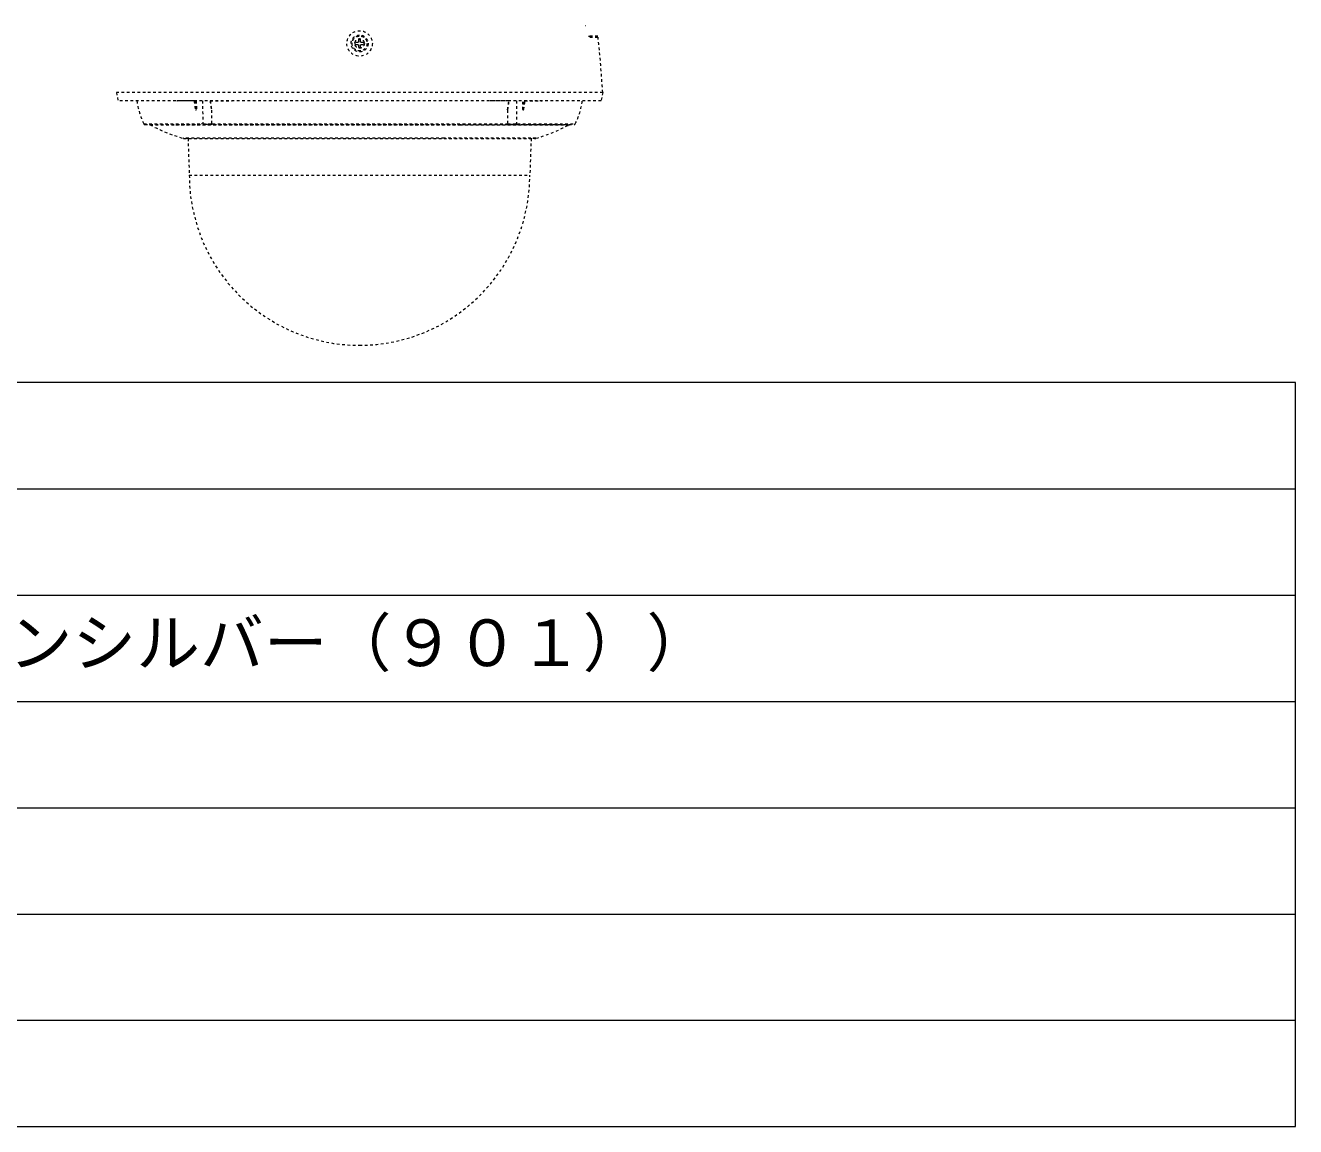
# Model space of a CAD drawing. Units: millimetres, scale not verified. Extents: x -63 to 62, y -56 to 57.
# Drawn here: x 2.8 to 62.5, y -56.5 to -4.7 of the extents above; entities that cross this region are included whole.
import ezdxf
from ezdxf.enums import TextEntityAlignment as Align

# ---------------------------------------------------------------- set-up
doc = ezdxf.new("R2010")
doc.units = ezdxf.units.MM
doc.header["$LTSCALE"] = 0.125
doc.linetypes.add('USER1', pattern=[4, 1, -1, 1, -1])
doc.layers.add('0-2_WAKU', color=1, linetype='Continuous', lineweight=18)
doc.layers.add('0-4_GAIKEI', color=1, linetype='Continuous', lineweight=18)
doc.layers.add('0-3_MOJI1', color=7, linetype='Continuous')
doc.styles.add('ＭＳ ゴシック', font='')
doc.styles.get('ＭＳ ゴシック').set_extended_font_data('MS Gothic')

msp = doc.modelspace()

# ---------------------------------------------------------------- linework, layer by layer
at = {"layer": '0-2_WAKU', "color": 4}
for p, q in [((62.4808, -21.4877), (-62.5192, -21.4877)), ((62.4808, -56.4877), (62.4808, -21.4877)), ((-62.5192, -56.4877), (62.4808, -56.4877))]:
    msp.add_line(p, q, dxfattribs=at)
at = {"layer": '0-2_WAKU'}
for p, q in [((-62.5192, -26.4877), (62.4808, -26.4877)), ((-62.5192, -31.4877), (62.4808, -31.4877)), ((-62.5192, -36.4877), (62.4808, -36.4877)), ((-62.5192, -41.4877), (62.4808, -41.4877)), ((-62.5192, -46.4877), (62.4808, -46.4877)), ((-62.5192, -51.4877), (62.4808, -51.4877))]:
    msp.add_line(p, q, dxfattribs=at)
at = {"layer": '0-4_GAIKEI', "linetype": 'USER1'}
for p, q in [((29.0817, -4.6889), (29.0979, -4.6889)), ((18.4267, -5.3392), (18.4267, -5.4893)), ((18.4267, -5.3392), (18.4767, -5.3392)), ((18.4767, -5.3392), (18.5267, -5.3392)), ((18.5267, -5.4893), (18.5267, -5.3392)), ((29.2383, -5.1892), (29.3023, -5.1892)), ((29.6845, -5.1892), (29.3023, -5.1892)), ((29.3078, -5.2392), (29.6898, -5.2392)), ((18.2766, -5.5894), (18.2766, -5.4893)), ((18.4267, -5.4893), (18.2766, -5.4893)), ((18.2766, -5.5894), (18.4267, -5.5894)), ((18.4267, -5.5894), (18.4267, -5.7395)), ((18.4767, -5.7395), (18.4267, -5.7395)), ((18.5267, -5.7395), (18.4767, -5.7395)), ((18.6768, -5.4893), (18.5267, -5.4893)), ((18.5267, -5.7395), (18.5267, -5.5894)), ((18.5267, -5.5894), (18.6768, -5.5894)), ((18.6768, -5.4893), (18.6768, -5.5894)), ((29.9056, -7.8408), (7.0478, -7.8408)), ((7.0478, -7.8408), (7.1199, -8.241)), ((29.8335, -8.241), (7.1199, -8.241)), ((9.8911, -8.2437), (9.891, -8.241)), ((9.8911, -8.2437), (9.8953, -8.241)), ((9.9012, -8.241), (9.8911, -8.2437)), ((10.7022, -8.2437), (9.8911, -8.2437)), ((10.7022, -8.2437), (10.7019, -8.241)), ((10.8004, -8.241), (10.8054, -8.6518)), ((11.0938, -8.241), (11.1067, -9.3208)), ((11.4504, -8.241), (11.4506, -8.2425)), ((11.4602, -8.241), (11.4605, -8.2437)), ((11.4605, -8.2437), (12.4803, -8.2437)), ((12.4803, -8.2437), (12.465, -8.241)), ((12.4803, -8.2437), (12.4735, -8.241)), ((12.4798, -8.241), (12.4803, -8.2437)), ((24.4731, -8.2437), (24.4736, -8.241)), ((24.4799, -8.241), (24.4731, -8.2437)), ((24.4884, -8.241), (24.4731, -8.2437)), ((25.4929, -8.2437), (24.4731, -8.2437)), ((25.4929, -8.2437), (25.4932, -8.241)), ((25.503, -8.241), (25.5028, -8.2425)), ((25.8596, -8.241), (25.8459, -9.3209)), ((26.1477, -8.6519), (26.1529, -8.241)), ((26.2515, -8.241), (26.2512, -8.2437)), ((26.2512, -8.2437), (27.0623, -8.2437)), ((27.0623, -8.2437), (27.0522, -8.241)), ((27.0623, -8.2437), (27.0581, -8.241)), ((27.0625, -8.241), (27.0623, -8.2437)), ((29.9056, -7.8408), (29.8335, -8.241)), ((11.5152, -8.6806), (11.5228, -9.3209)), ((25.4379, -8.6805), (25.4298, -9.3208)), ((8.3365, -9.3235), (11.0533, -9.3235)), ((8.3815, -9.3517), (23.3166, -9.3517)), ((11.1067, -9.3209), (11.1026, -9.3208)), ((11.1208, -9.3485), (11.116, -9.3484)), ((11.3255, -9.3485), (11.1209, -9.3485)), ((11.5366, -9.3485), (11.3255, -9.3485)), ((11.5271, -9.3209), (11.5228, -9.3209)), ((11.541, -9.3484), (11.5366, -9.3485)), ((11.5683, -9.3235), (23.3382, -9.3235)), ((23.3166, -9.3517), (28.5719, -9.3517)), ((23.3382, -9.3235), (25.3844, -9.3235)), ((25.4164, -9.3485), (25.4117, -9.3484)), ((25.6271, -9.3485), (25.4164, -9.3485)), ((25.4298, -9.3209), (25.4255, -9.3208)), ((25.8321, -9.3485), (25.6271, -9.3485)), ((25.8366, -9.3484), (25.8321, -9.3485)), ((25.85, -9.3209), (25.8459, -9.3209)), ((25.8995, -9.3235), (28.6169, -9.3235)), ((11.198, -10.0001), (10.1827, -10.0001)), ((10.1963, -10.0021), (10.1985, -10.0021)), ((10.4114, -10.0021), (10.1965, -10.0021)), ((10.1985, -10.0021), (10.1969, -10.0021)), ((10.1985, -10.0021), (22.4464, -10.0021)), ((22.4531, -10.0001), (11.198, -10.0001)), ((22.4464, -10.0021), (26.7569, -10.0021)), ((26.7707, -10.0001), (22.4531, -10.0001)), ((26.542, -10.0021), (26.4815, -11.7331)), ((26.755, -10.0021), (26.542, -10.0021)), ((26.7571, -10.0021), (26.755, -10.0021))]:
    msp.add_line(p, q, dxfattribs=at)
for points in [[(8.6352, -9.3717), (9.84, -9.3717), (23.195, -9.3717), (28.3182, -9.3717)], [(10.4114, -10.0021), (10.4719, -11.7331), (18.4767, -11.7331), (26.4815, -11.7331)]]:
    msp.add_lwpolyline(points, dxfattribs=at)
for radius in [0.6004, 0.4002, 0.3552, 0.3502, 0.2262]:
    msp.add_circle((18.4767, -5.5394), radius, dxfattribs=at)
for centre, radius, start, end in [((-28.8134, -11.4055), 58.8272, 3.47408, 6.01684), ((11.671, -7.7068), 3.7057, 188.28763, 205.86504), ((10.699, -7.9954), 0.2484, 270.74424, 278.67072), ((15.7469, -7.7236), 5.0714, 185.88712, 190.63517), ((15.7516, -7.7233), 5.0327, 185.90417, 190.63198), ((16.4873, -7.7234), 5.0634, 185.88365, 190.62987), ((16.508, -7.7238), 5.0742, 185.88193, 190.62841), ((20.4429, -7.7197), 5.0771, 349.33176, 354.07496), ((20.4649, -7.7195), 5.065, 349.32944, 354.07363), ((21.1997, -7.7196), 5.0351, 349.32977, 354.05651), ((21.2053, -7.72), 5.0729, 349.32635, 354.07453), ((26.2547, -7.9939), 0.2499, 261.34859, 269.18516), ((25.2824, -7.7068), 3.7057, 334.13496, 351.71237), ((10.759, -8.5175), 0.1422, 271.47095, 289.05866), ((26.1943, -8.5172), 0.1425, 250.92124, 268.46766), ((8.3815, -9.3016), 0.05, 205.86504, 269.99998), ((8.7765, -9.1068), 0.3002, 234.6394, 241.91015), ((12.407, -2.303), 8.0121, 241.91559, 253.88126), ((11.1, -9.335), 0.0482, 149.97481, 166.14552), ((11.5929, -9.2996), 0.0343, 199.25015, 224.16245), ((25.3597, -9.2995), 0.0343, 315.87154, 340.72489), ((25.8525, -9.3351), 0.0484, 13.91673, 30.03521), ((24.5464, -2.303), 8.0121, 286.11874, 298.08441), ((28.1769, -9.1068), 0.3002, 298.08985, 305.36088), ((28.5719, -9.3016), 0.05, 270.00002, 334.13496), ((26.7566, -9.9504), 0.0517, 268.15787, 285.87139), ((18.4767, -11.7331), 8.0048, 180, 270), ((18.4767, -11.7331), 8.0048, 270, 0)]:
    msp.add_arc(centre, radius, start, end, dxfattribs=at)
for centre, major_axis, ratio, start_param, end_param in [((18.4901, -9.1437), (-10.1526, -0.1216), 0.012693, 0.7563414, 0.8143117), ((18.4625, -9.1437), (-10.1525, 0.1289), 0.011978, 2.3272898, 2.3852601)]:
    msp.add_ellipse(centre, major_axis=major_axis, ratio=ratio, start_param=start_param, end_param=end_param, dxfattribs=at)

# ---------------------------------------------------------------- texts
at = {"layer": '0-3_MOJI1', "style": 'ＭＳ ゴシック'}
msp.add_text('（塗装色：ファインシルバー（９０１））', height=2.199, dxfattribs=at).set_placement((-22.0192, -35.4877), align=Align.BOTTOM_LEFT)

doc.saveas('drawing.dxf')
